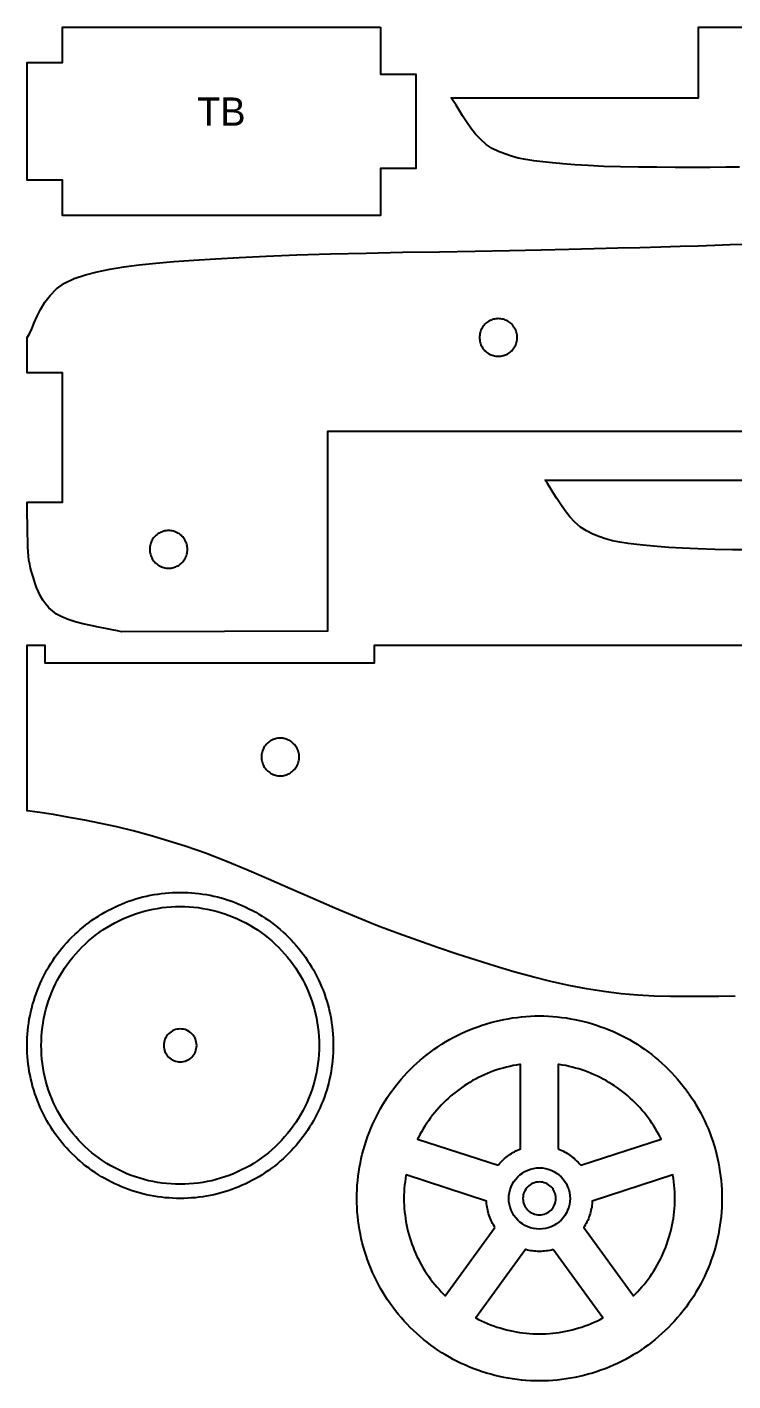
# Model space of a CAD drawing. Header units: metres. Extents: x 6 to 594, y 14 to 134.
# Drawn here: x 6 to 65.9, y 19 to 134 of the extents above; entities that cross this region are included whole.
import ezdxf
from ezdxf.enums import TextEntityAlignment as Align

# ---------------------------------------------------------------- set-up
doc = ezdxf.new("R2010")
doc.units = ezdxf.units.M
for name, color, linetype in [('CORTAR', 1, 'Continuous'), ('GRABAR', 5, 'Continuous'), ('GRABAR_RELLENO', 4, 'Continuous')]:
    doc.layers.add(name, color=color, linetype=linetype)

msp = doc.modelspace()

# ---------------------------------------------------------------- linework, layer by layer
at = {"layer": 'CORTAR'}
for points in [[(36, 134), (36, 130), (39, 130), (39, 122), (36, 122), (36, 118), (9, 118), (9, 121), (6, 121), (6, 131), (9, 131), (9, 134), (36, 134)], [(47.61, 107.74), (47.6, 107.84), (47.58, 107.95), (47.56, 108.05), (47.53, 108.15), (47.49, 108.25), (47.45, 108.34), (47.4, 108.44), (47.34, 108.52), (47.28, 108.61), (47.22, 108.69), (47.15, 108.77), (47.07, 108.84), (46.99, 108.9), (46.9, 108.97), (46.81, 109.02), (46.72, 109.07), (46.63, 109.11), (46.53, 109.15), (46.43, 109.18), (46.33, 109.2), (46.22, 109.22), (46.12, 109.23), (46.01, 109.24), (45.91, 109.23), (45.81, 109.22), (45.7, 109.2), (45.6, 109.18), (45.5, 109.15), (45.4, 109.11), (45.31, 109.07), (45.21, 109.02), (45.13, 108.97), (45.04, 108.9), (44.96, 108.84), (44.88, 108.77), (44.81, 108.69), (44.74, 108.61), (44.68, 108.52), (44.63, 108.44), (44.58, 108.34), (44.54, 108.25), (44.5, 108.15), (44.47, 108.05), (44.44, 107.95), (44.43, 107.84), (44.42, 107.74), (44.41, 107.64), (44.42, 107.53), (44.43, 107.43), (44.44, 107.32), (44.47, 107.22), (44.5, 107.12), (44.54, 107.02), (44.58, 106.93), (44.63, 106.84), (44.68, 106.75), (44.74, 106.66), (44.81, 106.58), (44.88, 106.5), (44.96, 106.43), (45.04, 106.37), (45.13, 106.3), (45.21, 106.25), (45.31, 106.2), (45.4, 106.16), (45.5, 106.12), (45.6, 106.09), (45.7, 106.07), (45.81, 106.05), (45.91, 106.04), (46.01, 106.04), (46.12, 106.04), (46.22, 106.05), (46.33, 106.07), (46.43, 106.09), (46.53, 106.12), (46.63, 106.16), (46.72, 106.2), (46.81, 106.25), (46.9, 106.3), (46.99, 106.37), (47.07, 106.43), (47.15, 106.5), (47.22, 106.58), (47.28, 106.66), (47.34, 106.75), (47.4, 106.84), (47.45, 106.93), (47.49, 107.02), (47.53, 107.12), (47.56, 107.22), (47.58, 107.32), (47.6, 107.43), (47.61, 107.53), (47.61, 107.64), (47.61, 107.74)], [(19.56, 90.05), (19.53, 90.15), (19.49, 90.25), (19.45, 90.34), (19.4, 90.44), (19.34, 90.52), (19.28, 90.61), (19.22, 90.69), (19.15, 90.77), (19.07, 90.84), (18.99, 90.9), (18.9, 90.97), (18.81, 91.02), (18.72, 91.07), (18.63, 91.11), (18.53, 91.15), (18.43, 91.18), (18.33, 91.2), (18.22, 91.22), (18.12, 91.23), (18.01, 91.24), (17.91, 91.23), (17.81, 91.22), (17.7, 91.2), (17.6, 91.18), (17.5, 91.15), (17.4, 91.11), (17.31, 91.07), (17.21, 91.02), (17.13, 90.97), (17.04, 90.9), (16.96, 90.84), (16.88, 90.77), (16.81, 90.69), (16.74, 90.61), (16.68, 90.52), (16.63, 90.44), (16.58, 90.34), (16.54, 90.25), (16.5, 90.15), (16.47, 90.05), (16.44, 89.95), (16.43, 89.84), (16.42, 89.74), (16.41, 89.64), (16.42, 89.53), (16.43, 89.43), (16.44, 89.32), (16.47, 89.22), (16.5, 89.12), (16.54, 89.02), (16.58, 88.93), (16.63, 88.84), (16.68, 88.75), (16.74, 88.66), (16.81, 88.58), (16.88, 88.5), (16.96, 88.43), (17.04, 88.37), (17.13, 88.3), (17.21, 88.25), (17.31, 88.2), (17.4, 88.16), (17.5, 88.12), (17.6, 88.09), (17.7, 88.07), (17.81, 88.05), (17.91, 88.04), (18.01, 88.04), (18.12, 88.04), (18.22, 88.05), (18.33, 88.07), (18.43, 88.09), (18.53, 88.12), (18.63, 88.16), (18.72, 88.2), (18.81, 88.25), (18.9, 88.3), (18.99, 88.37), (19.07, 88.43), (19.15, 88.5), (19.22, 88.58), (19.28, 88.66), (19.34, 88.75), (19.4, 88.84), (19.45, 88.93), (19.49, 89.02), (19.53, 89.12), (19.56, 89.22), (19.58, 89.32), (19.6, 89.43), (19.61, 89.53), (19.61, 89.64), (19.61, 89.74), (19.6, 89.84), (19.58, 89.95), (19.56, 90.05)], [(25.91, 71.79), (25.93, 71.69), (25.95, 71.59), (25.98, 71.49), (26.02, 71.39), (26.07, 71.29), (26.11, 71.2), (26.17, 71.11), (26.23, 71.03), (26.3, 70.95), (26.37, 70.87), (26.45, 70.8), (26.53, 70.73), (26.61, 70.67), (26.7, 70.61), (26.79, 70.57), (26.89, 70.52), (26.99, 70.48), (27.09, 70.45), (27.19, 70.43), (27.29, 70.41), (27.4, 70.4), (27.5, 70.4), (27.6, 70.4), (27.71, 70.41), (27.81, 70.43), (27.91, 70.45), (28.01, 70.48), (28.11, 70.52), (28.21, 70.57), (28.3, 70.61), (28.39, 70.67), (28.47, 70.73), (28.55, 70.8), (28.63, 70.87), (28.7, 70.95), (28.77, 71.03), (28.83, 71.11), (28.89, 71.2), (28.93, 71.29), (28.98, 71.39), (29.02, 71.49), (29.05, 71.59), (29.07, 71.69), (29.09, 71.79), (29.1, 71.9), (29.1, 72), (29.1, 72.1), (29.09, 72.21), (29.07, 72.31), (29.05, 72.41), (29.02, 72.51), (28.98, 72.61), (28.93, 72.71), (28.89, 72.8), (28.83, 72.89), (28.77, 72.97), (28.7, 73.05), (28.63, 73.13), (28.55, 73.2), (28.47, 73.27), (28.39, 73.33), (28.3, 73.39), (28.21, 73.43), (28.11, 73.48), (28.01, 73.52), (27.91, 73.55), (27.81, 73.57), (27.71, 73.59), (27.6, 73.6), (27.5, 73.6), (27.4, 73.6), (27.29, 73.59), (27.19, 73.57), (27.09, 73.55), (26.99, 73.52), (26.89, 73.48), (26.79, 73.43), (26.7, 73.39), (26.61, 73.33), (26.53, 73.27), (26.45, 73.2), (26.37, 73.13), (26.3, 73.05), (26.23, 72.97), (26.17, 72.89), (26.11, 72.8), (26.07, 72.71), (26.02, 72.61), (25.98, 72.51), (25.95, 72.41), (25.93, 72.31), (25.91, 72.21), (25.9, 72.1), (25.9, 72), (25.9, 71.9), (25.91, 71.79)], [(32, 47.18), (31.98, 46.86), (31.96, 46.54), (31.94, 46.23), (31.9, 45.91), (31.86, 45.59), (31.81, 45.28), (31.75, 44.96), (31.68, 44.65), (31.61, 44.34), (31.53, 44.03), (31.44, 43.73), (31.34, 43.42), (31.24, 43.12), (31.13, 42.82), (31.01, 42.53), (30.88, 42.23), (30.75, 41.94), (30.61, 41.66), (30.46, 41.37), (30.31, 41.09), (30.15, 40.82), (29.98, 40.55), (29.81, 40.28), (29.63, 40.01), (29.44, 39.76), (29.25, 39.5), (29.05, 39.25), (28.84, 39.01), (28.63, 38.77), (28.42, 38.54), (28.19, 38.31), (27.96, 38.08), (27.73, 37.87), (27.49, 37.66), (27.25, 37.45), (27, 37.25), (26.74, 37.06), (26.49, 36.87), (26.22, 36.69), (25.95, 36.52), (25.68, 36.35), (25.41, 36.19), (25.13, 36.04), (24.84, 35.89), (24.56, 35.75), (24.27, 35.62), (23.97, 35.49), (23.68, 35.37), (23.38, 35.26), (23.08, 35.16), (22.77, 35.06), (22.47, 34.97), (22.16, 34.89), (21.85, 34.82), (21.54, 34.75), (21.22, 34.69), (20.91, 34.64), (20.59, 34.6), (20.27, 34.56), (19.96, 34.54), (19.64, 34.52), (19.32, 34.5), (19, 34.5), (18.68, 34.5), (18.36, 34.52), (18.04, 34.54), (17.73, 34.56), (17.41, 34.6), (17.09, 34.64), (16.78, 34.69), (16.46, 34.75), (16.15, 34.82), (15.84, 34.89), (15.53, 34.97), (15.23, 35.06), (14.92, 35.16), (14.62, 35.26), (14.32, 35.37), (14.03, 35.49), (13.73, 35.62), (13.44, 35.75), (13.16, 35.89), (12.87, 36.04), (12.59, 36.19), (12.32, 36.35), (12.05, 36.52), (11.78, 36.69), (11.51, 36.87), (11.26, 37.06), (11, 37.25), (10.75, 37.45), (10.51, 37.66), (10.27, 37.87), (10.04, 38.08), (9.81, 38.31), (9.58, 38.54), (9.37, 38.77), (9.16, 39.01), (8.95, 39.25), (8.75, 39.5), (8.56, 39.76), (8.37, 40.01), (8.19, 40.28), (8.02, 40.55), (7.85, 40.82), (7.69, 41.09), (7.54, 41.37), (7.39, 41.66), (7.25, 41.94), (7.12, 42.23), (6.99, 42.53), (6.87, 42.82), (6.76, 43.12), (6.66, 43.42), (6.56, 43.73), (6.47, 44.03), (6.39, 44.34), (6.32, 44.65), (6.25, 44.96), (6.19, 45.28), (6.14, 45.59), (6.1, 45.91), (6.06, 46.23), (6.04, 46.54), (6.02, 46.86), (6, 47.18), (6, 47.5), (6, 47.82), (6.02, 48.14), (6.04, 48.46), (6.06, 48.77), (6.1, 49.09), (6.14, 49.41), (6.19, 49.72), (6.25, 50.04), (6.32, 50.35), (6.39, 50.66), (6.47, 50.97), (6.56, 51.27), (6.66, 51.58), (6.76, 51.88), (6.87, 52.18), (6.99, 52.47), (7.12, 52.77), (7.25, 53.06), (7.39, 53.34), (7.54, 53.63), (7.69, 53.91), (7.85, 54.18), (8.02, 54.45), (8.19, 54.72), (8.37, 54.99), (8.56, 55.24), (8.75, 55.5), (8.95, 55.75), (9.16, 55.99), (9.37, 56.23), (9.58, 56.46), (9.81, 56.69), (10.04, 56.92), (10.27, 57.13), (10.51, 57.34), (10.75, 57.55), (11, 57.75), (11.26, 57.94), (11.51, 58.13), (11.78, 58.31), (12.05, 58.48), (12.32, 58.65), (12.59, 58.81), (12.87, 58.96), (13.16, 59.11), (13.44, 59.25), (13.73, 59.38), (14.03, 59.51), (14.32, 59.63), (14.62, 59.74), (14.92, 59.84), (15.23, 59.94), (15.53, 60.03), (15.84, 60.11), (16.15, 60.18), (16.46, 60.25), (16.78, 60.31), (17.09, 60.36), (17.41, 60.4), (17.73, 60.44), (18.04, 60.46), (18.36, 60.48), (18.68, 60.5), (19, 60.5), (19.32, 60.5), (19.64, 60.48), (19.96, 60.46), (20.27, 60.44), (20.59, 60.4), (20.91, 60.36), (21.22, 60.31), (21.54, 60.25), (21.85, 60.18), (22.16, 60.11), (22.47, 60.03), (22.77, 59.94), (23.08, 59.84), (23.38, 59.74), (23.68, 59.63), (23.97, 59.51), (24.27, 59.38), (24.56, 59.25), (24.84, 59.11), (25.13, 58.96), (25.41, 58.81), (25.68, 58.65), (25.95, 58.48), (26.22, 58.31), (26.49, 58.13), (26.74, 57.94), (27, 57.75), (27.25, 57.55), (27.49, 57.34), (27.73, 57.13), (27.96, 56.92), (28.19, 56.69), (28.42, 56.46), (28.63, 56.23), (28.84, 55.99), (29.05, 55.75), (29.25, 55.5), (29.44, 55.24), (29.63, 54.99), (29.81, 54.72), (29.98, 54.45), (30.15, 54.18), (30.31, 53.91), (30.46, 53.63), (30.61, 53.34), (30.75, 53.06), (30.88, 52.77), (31.01, 52.47), (31.13, 52.18), (31.24, 51.88), (31.34, 51.58), (31.44, 51.27), (31.53, 50.97), (31.61, 50.66), (31.68, 50.35), (31.75, 50.04), (31.81, 49.72), (31.86, 49.41), (31.9, 49.09), (31.94, 48.77), (31.96, 48.46), (31.98, 48.14), (32, 47.82), (32, 47.5), (32, 47.18)], [(64.98, 33.74), (64.96, 33.36), (64.93, 32.98), (64.88, 32.6), (64.83, 32.23), (64.77, 31.85), (64.7, 31.48), (64.62, 31.1), (64.54, 30.73), (64.44, 30.37), (64.33, 30), (64.22, 29.64), (64.09, 29.28), (63.96, 28.92), (63.82, 28.57), (63.67, 28.22), (63.51, 27.87), (63.34, 27.53), (63.17, 27.19), (62.99, 26.86), (62.79, 26.53), (62.6, 26.21), (62.39, 25.89), (62.17, 25.57), (61.95, 25.27), (61.72, 24.96), (61.48, 24.67), (61.24, 24.38), (60.98, 24.09), (60.73, 23.81), (60.46, 23.54), (60.19, 23.27), (59.91, 23.02), (59.62, 22.76), (59.33, 22.52), (59.04, 22.28), (58.73, 22.05), (58.43, 21.83), (58.11, 21.61), (57.79, 21.4), (57.47, 21.21), (57.14, 21.01), (56.81, 20.83), (56.47, 20.66), (56.13, 20.49), (55.78, 20.33), (55.43, 20.18), (55.08, 20.04), (54.72, 19.91), (54.36, 19.78), (54, 19.67), (53.63, 19.56), (53.27, 19.46), (52.9, 19.38), (52.52, 19.3), (52.15, 19.23), (51.77, 19.17), (51.4, 19.12), (51.02, 19.07), (50.64, 19.04), (50.26, 19.02), (49.88, 19), (49.5, 19), (49.12, 19), (48.74, 19.02), (48.36, 19.04), (47.98, 19.07), (47.6, 19.12), (47.23, 19.17), (46.85, 19.23), (46.48, 19.3), (46.1, 19.38), (45.73, 19.46), (45.37, 19.56), (45, 19.67), (44.64, 19.78), (44.28, 19.91), (43.92, 20.04), (43.57, 20.18), (43.22, 20.33), (42.87, 20.49), (42.53, 20.66), (42.19, 20.83), (41.86, 21.01), (41.53, 21.21), (41.21, 21.4), (40.89, 21.61), (40.57, 21.83), (40.27, 22.05), (39.96, 22.28), (39.67, 22.52), (39.38, 22.76), (39.09, 23.02), (38.81, 23.27), (38.54, 23.54), (38.27, 23.81), (38.02, 24.09), (37.76, 24.38), (37.52, 24.67), (37.28, 24.96), (37.05, 25.27), (36.83, 25.57), (36.61, 25.89), (36.4, 26.21), (36.21, 26.53), (36.01, 26.86), (35.83, 27.19), (35.66, 27.53), (35.49, 27.87), (35.33, 28.22), (35.18, 28.57), (35.04, 28.92), (34.91, 29.28), (34.78, 29.64), (34.67, 30), (34.56, 30.37), (34.46, 30.73), (34.38, 31.1), (34.3, 31.48), (34.23, 31.85), (34.17, 32.23), (34.12, 32.6), (34.07, 32.98), (34.04, 33.36), (34.02, 33.74), (34, 34.12), (34, 34.5), (34, 34.88), (34.02, 35.26), (34.04, 35.64), (34.07, 36.02), (34.12, 36.4), (34.17, 36.77), (34.23, 37.15), (34.3, 37.52), (34.38, 37.9), (34.46, 38.27), (34.56, 38.63), (34.67, 39), (34.78, 39.36), (34.91, 39.72), (35.04, 40.08), (35.18, 40.43), (35.33, 40.78), (35.49, 41.13), (35.66, 41.47), (35.83, 41.81), (36.01, 42.14), (36.21, 42.47), (36.4, 42.79), (36.61, 43.11), (36.83, 43.43), (37.05, 43.73), (37.28, 44.04), (37.52, 44.33), (37.76, 44.62), (38.02, 44.91), (38.27, 45.19), (38.54, 45.46), (38.81, 45.73), (39.09, 45.98), (39.38, 46.24), (39.67, 46.48), (39.96, 46.72), (40.27, 46.95), (40.57, 47.17), (40.89, 47.39), (41.21, 47.6), (41.53, 47.79), (41.86, 47.99), (42.19, 48.17), (42.53, 48.34), (42.87, 48.51), (43.22, 48.67), (43.57, 48.82), (43.92, 48.96), (44.28, 49.09), (44.64, 49.22), (45, 49.33), (45.37, 49.44), (45.73, 49.54), (46.1, 49.62), (46.48, 49.7), (46.85, 49.77), (47.23, 49.83), (47.6, 49.88), (47.98, 49.93), (48.36, 49.96), (48.74, 49.98), (49.12, 50), (49.5, 50), (49.88, 50), (50.26, 49.98), (50.64, 49.96), (51.02, 49.93), (51.4, 49.88), (51.77, 49.83), (52.15, 49.77), (52.52, 49.7), (52.9, 49.62), (53.27, 49.54), (53.63, 49.44), (54, 49.33), (54.36, 49.22), (54.72, 49.09), (55.08, 48.96), (55.43, 48.82), (55.78, 48.67), (56.13, 48.51), (56.47, 48.34), (56.81, 48.17), (57.14, 47.99), (57.47, 47.79), (57.79, 47.6), (58.11, 47.39), (58.43, 47.17), (58.73, 46.95), (59.04, 46.72), (59.33, 46.48), (59.62, 46.24), (59.91, 45.98), (60.19, 45.73), (60.46, 45.46), (60.73, 45.19), (60.98, 44.91), (61.24, 44.62), (61.48, 44.33), (61.72, 44.04), (61.95, 43.73), (62.17, 43.43), (62.39, 43.11), (62.6, 42.79), (62.79, 42.47), (62.99, 42.14), (63.17, 41.81), (63.34, 41.47), (63.51, 41.13), (63.67, 40.78), (63.82, 40.43), (63.96, 40.08), (64.09, 39.72), (64.22, 39.36), (64.33, 39), (64.44, 38.63), (64.54, 38.27), (64.62, 37.9), (64.7, 37.52), (64.77, 37.15), (64.83, 36.77), (64.88, 36.4), (64.93, 36.02), (64.96, 35.64), (64.98, 35.26), (65, 34.88), (65, 34.5), (65, 34.12), (64.98, 33.74)], [(20.39, 47.64), (20.37, 47.77), (20.34, 47.91), (20.29, 48.04), (20.23, 48.16), (20.16, 48.28), (20.08, 48.39), (19.99, 48.49), (19.89, 48.58), (19.78, 48.66), (19.66, 48.73), (19.54, 48.79), (19.41, 48.84), (19.27, 48.87), (19.14, 48.89), (19, 48.9), (18.86, 48.89), (18.73, 48.87), (18.59, 48.84), (18.46, 48.79), (18.34, 48.73), (18.22, 48.66), (18.11, 48.58), (18.01, 48.49), (17.92, 48.39), (17.84, 48.28), (17.77, 48.16), (17.71, 48.04), (17.66, 47.91), (17.63, 47.77), (17.61, 47.64), (17.6, 47.5), (17.61, 47.36), (17.63, 47.23), (17.66, 47.09), (17.71, 46.96), (17.77, 46.84), (17.84, 46.72), (17.92, 46.61), (18.01, 46.51), (18.11, 46.42), (18.22, 46.34), (18.34, 46.27), (18.46, 46.21), (18.59, 46.16), (18.73, 46.13), (18.86, 46.11), (19, 46.1), (19.14, 46.11), (19.27, 46.13), (19.41, 46.16), (19.54, 46.21), (19.66, 46.27), (19.78, 46.34), (19.89, 46.42), (19.99, 46.51), (20.08, 46.61), (20.16, 46.72), (20.23, 46.84), (20.29, 46.96), (20.34, 47.09), (20.37, 47.23), (20.39, 47.36), (20.4, 47.5), (20.39, 47.64)], [(45.99, 37.32), (46.02, 37.35), (46.12, 37.47), (46.22, 37.58), (46.32, 37.68), (46.42, 37.78), (46.53, 37.88), (46.65, 37.98), (46.76, 38.07), (46.88, 38.16), (47, 38.24), (47.12, 38.32), (47.25, 38.4), (47.38, 38.47), (47.51, 38.54), (47.64, 38.6), (47.78, 38.66), (47.9, 38.71), (47.9, 45.89), (47.81, 45.88), (47.53, 45.83), (47.26, 45.78), (46.98, 45.72), (46.71, 45.66), (46.43, 45.58), (46.16, 45.5), (45.89, 45.42), (45.63, 45.33), (45.36, 45.23), (45.1, 45.12), (44.84, 45.01), (44.58, 44.9), (44.33, 44.77), (44.08, 44.64), (43.83, 44.51), (43.59, 44.36), (43.35, 44.22), (43.11, 44.06), (42.88, 43.9), (42.65, 43.74), (42.42, 43.57), (42.2, 43.39), (41.99, 43.21), (41.78, 43.02), (41.57, 42.83), (41.37, 42.63), (41.17, 42.43), (40.98, 42.22), (40.79, 42.01), (40.61, 41.8), (40.43, 41.58), (40.26, 41.35), (40.1, 41.12), (39.94, 40.89), (39.78, 40.65), (39.64, 40.41), (39.49, 40.17), (39.36, 39.92), (39.23, 39.67), (39.16, 39.54), (45.99, 37.32)], [(51.1, 38.71), (51.22, 38.66), (51.36, 38.6), (51.49, 38.54), (51.62, 38.47), (51.75, 38.4), (51.88, 38.32), (52, 38.24), (52.12, 38.16), (52.24, 38.07), (52.35, 37.98), (52.47, 37.88), (52.58, 37.78), (52.68, 37.68), (52.78, 37.58), (52.88, 37.47), (52.98, 37.35), (53.01, 37.32), (59.84, 39.54), (59.77, 39.67), (59.64, 39.92), (59.51, 40.17), (59.36, 40.41), (59.22, 40.65), (59.06, 40.89), (58.9, 41.12), (58.74, 41.35), (58.57, 41.58), (58.39, 41.8), (58.21, 42.01), (58.02, 42.22), (57.83, 42.43), (57.63, 42.63), (57.43, 42.83), (57.22, 43.02), (57.01, 43.21), (56.8, 43.39), (56.58, 43.57), (56.35, 43.74), (56.12, 43.9), (55.89, 44.06), (55.65, 44.22), (55.41, 44.36), (55.17, 44.51), (54.92, 44.64), (54.67, 44.77), (54.42, 44.9), (54.16, 45.01), (53.9, 45.12), (53.64, 45.23), (53.37, 45.33), (53.11, 45.42), (52.84, 45.5), (52.57, 45.58), (52.29, 45.66), (52.02, 45.72), (51.74, 45.78), (51.47, 45.83), (51.19, 45.88), (51.1, 45.89), (51.1, 38.71)], [(45.73, 32.04), (45.68, 32.12), (45.6, 32.25), (45.53, 32.38), (45.46, 32.51), (45.4, 32.64), (45.34, 32.78), (45.29, 32.91), (45.24, 33.05), (45.19, 33.19), (45.15, 33.34), (45.12, 33.48), (45.09, 33.62), (45.06, 33.77), (45.04, 33.91), (45.02, 34.06), (45.01, 34.21), (45.01, 34.28), (38.18, 36.5), (38.17, 36.47), (38.12, 36.19), (38.09, 35.91), (38.06, 35.63), (38.03, 35.35), (38.01, 35.06), (38, 34.78), (38, 34.5), (38, 34.22), (38.01, 33.94), (38.03, 33.65), (38.06, 33.37), (38.09, 33.09), (38.12, 32.81), (38.17, 32.53), (38.22, 32.26), (38.28, 31.98), (38.34, 31.71), (38.42, 31.43), (38.5, 31.16), (38.58, 30.89), (38.67, 30.63), (38.77, 30.36), (38.88, 30.1), (38.99, 29.84), (39.1, 29.58), (39.23, 29.33), (39.36, 29.08), (39.49, 28.83), (39.64, 28.59), (39.78, 28.35), (39.94, 28.11), (40.1, 27.88), (40.26, 27.65), (40.43, 27.42), (40.61, 27.2), (40.79, 26.99), (40.98, 26.78), (41.17, 26.57), (41.37, 26.37), (41.51, 26.23), (45.73, 32.04)], [(50.89, 34.64), (50.87, 34.77), (50.84, 34.91), (50.79, 35.04), (50.73, 35.16), (50.66, 35.28), (50.58, 35.39), (50.49, 35.49), (50.39, 35.58), (50.28, 35.66), (50.16, 35.73), (50.04, 35.79), (49.91, 35.84), (49.77, 35.87), (49.64, 35.89), (49.5, 35.9), (49.36, 35.89), (49.23, 35.87), (49.09, 35.84), (48.96, 35.79), (48.84, 35.73), (48.72, 35.66), (48.61, 35.58), (48.51, 35.49), (48.42, 35.39), (48.34, 35.28), (48.27, 35.16), (48.21, 35.04), (48.16, 34.91), (48.13, 34.77), (48.11, 34.64), (48.1, 34.5), (48.11, 34.36), (48.13, 34.23), (48.16, 34.09), (48.21, 33.96), (48.27, 33.84), (48.34, 33.72), (48.42, 33.61), (48.51, 33.51), (48.61, 33.42), (48.72, 33.34), (48.84, 33.27), (48.96, 33.21), (49.09, 33.16), (49.23, 33.13), (49.36, 33.11), (49.5, 33.1), (49.64, 33.11), (49.77, 33.13), (49.91, 33.16), (50.04, 33.21), (50.16, 33.27), (50.28, 33.34), (50.39, 33.42), (50.49, 33.51), (50.58, 33.61), (50.66, 33.72), (50.73, 33.84), (50.79, 33.96), (50.84, 34.09), (50.87, 34.23), (50.89, 34.36), (50.9, 34.5), (50.89, 34.64)], [(61, 34.5), (61, 34.78), (60.99, 35.06), (60.97, 35.35), (60.94, 35.63), (60.91, 35.91), (60.88, 36.19), (60.83, 36.47), (60.82, 36.5), (53.99, 34.28), (53.99, 34.21), (53.98, 34.06), (53.96, 33.91), (53.94, 33.77), (53.91, 33.62), (53.88, 33.48), (53.85, 33.34), (53.81, 33.19), (53.76, 33.05), (53.71, 32.91), (53.66, 32.78), (53.6, 32.64), (53.54, 32.51), (53.47, 32.38), (53.4, 32.25), (53.32, 32.12), (53.27, 32.04), (57.49, 26.23), (57.63, 26.37), (57.83, 26.57), (58.02, 26.78), (58.21, 26.99), (58.39, 27.2), (58.57, 27.42), (58.74, 27.65), (58.9, 27.88), (59.06, 28.11), (59.22, 28.35), (59.36, 28.59), (59.51, 28.83), (59.64, 29.08), (59.77, 29.33), (59.9, 29.58), (60.01, 29.84), (60.12, 30.1), (60.23, 30.36), (60.33, 30.63), (60.42, 30.89), (60.5, 31.16), (60.58, 31.43), (60.66, 31.71), (60.72, 31.98), (60.78, 32.26), (60.83, 32.53), (60.88, 32.81), (60.91, 33.09), (60.94, 33.37), (60.97, 33.65), (60.99, 33.94), (61, 34.22), (61, 34.5)], [(50.68, 30.16), (50.66, 30.15), (50.52, 30.12), (50.38, 30.09), (50.23, 30.06), (50.09, 30.04), (49.94, 30.02), (49.79, 30.01), (49.65, 30), (49.5, 30), (49.35, 30), (49.21, 30.01), (49.06, 30.02), (48.91, 30.04), (48.77, 30.06), (48.62, 30.09), (48.48, 30.12), (48.34, 30.15), (48.32, 30.16), (44.1, 24.35), (44.33, 24.23), (44.58, 24.1), (44.84, 23.99), (45.1, 23.88), (45.36, 23.77), (45.63, 23.67), (45.89, 23.58), (46.16, 23.5), (46.43, 23.42), (46.71, 23.34), (46.98, 23.28), (47.26, 23.22), (47.53, 23.17), (47.81, 23.12), (48.09, 23.09), (48.37, 23.06), (48.65, 23.03), (48.94, 23.01), (49.22, 23), (49.5, 23), (49.78, 23), (50.06, 23.01), (50.35, 23.03), (50.63, 23.06), (50.91, 23.09), (51.19, 23.12), (51.47, 23.17), (51.74, 23.22), (52.02, 23.28), (52.29, 23.34), (52.57, 23.42), (52.84, 23.5), (53.11, 23.58), (53.37, 23.67), (53.64, 23.77), (53.9, 23.88), (54.16, 23.99), (54.42, 24.1), (54.67, 24.23), (54.9, 24.35), (50.68, 30.16)]]:
    msp.add_lwpolyline(points, close=True, dxfattribs=at)
for points in [[(66.5, 122.1), (65.33, 122.09), (64, 122.08), (62.56, 122.08), (61.03, 122.08), (59.47, 122.09), (57.91, 122.1), (56.39, 122.13), (54.96, 122.17), (53.65, 122.23), (52.5, 122.3), (51.5, 122.38), (50.6, 122.46), (49.78, 122.54), (49.03, 122.63), (48.34, 122.74), (47.71, 122.87), (47.12, 123.03), (46.56, 123.22), (46.03, 123.44), (45.5, 123.7), (44.99, 124.03), (44.52, 124.44), (44.08, 124.91), (43.68, 125.42), (43.31, 125.94), (42.98, 126.45), (42.68, 126.93), (42.42, 127.37), (42.19, 127.73), (42, 128), (63, 128), (63, 134), (76.04, 134)], [(68.01, 99.64), (31.51, 99.64), (31.51, 82.68), (14.01, 82.64), (13.67, 82.72), (13.21, 82.81), (12.66, 82.91), (12.05, 83.03), (11.4, 83.17), (10.73, 83.32), (10.09, 83.49), (9.48, 83.68), (8.95, 83.9), (8.51, 84.14), (8.16, 84.4), (7.85, 84.68), (7.58, 84.99), (7.35, 85.32), (7.15, 85.67), (6.97, 86.03), (6.81, 86.41), (6.67, 86.81), (6.54, 87.22), (6.41, 87.64), (6.3, 88.03), (6.22, 88.38), (6.16, 88.71), (6.11, 89.05), (6.08, 89.42), (6.06, 89.84), (6.05, 90.35), (6.04, 90.97), (6.03, 91.72), (6.01, 92.64), (6, 93.64), (9.01, 93.64), (9.01, 104.64), (6, 104.64), (6.01, 105.44), (6.01, 106.7), (6.01, 107.64), (6.21, 107.95), (6.4, 108.37), (6.6, 108.87), (6.85, 109.43), (7.14, 110.02), (7.5, 110.63), (7.95, 111.21), (7.95, 111.21), (8.51, 111.76), (9.19, 112.24), (10.01, 112.64), (10.95, 112.95), (11.95, 113.22), (13.04, 113.45), (14.22, 113.64), (15.51, 113.8), (16.93, 113.95), (18.47, 114.08), (20.16, 114.2), (22, 114.31), (24.01, 114.44), (26.3, 114.55), (28.91, 114.65), (31.76, 114.73), (34.78, 114.8), (37.89, 114.87), (41.01, 114.92), (44.05, 114.97), (46.96, 115.03), (49.64, 115.08), (52.01, 115.14), (54.15, 115.19), (56.16, 115.24), (58.04, 115.29), (59.81, 115.34), (61.45, 115.38), (62.98, 115.42), (64.4, 115.47), (65.71, 115.52), (66.91, 115.57)], [(67.47, 89.59), (65.91, 89.6), (64.39, 89.63), (62.96, 89.67), (61.65, 89.73), (60.5, 89.8), (59.5, 89.88), (58.6, 89.96), (57.78, 90.04), (57.03, 90.13), (56.34, 90.24), (55.71, 90.37), (55.12, 90.53), (54.56, 90.72), (54.03, 90.94), (53.5, 91.2), (52.99, 91.53), (52.52, 91.94), (52.08, 92.41), (51.68, 92.92), (51.31, 93.44), (50.98, 93.95), (50.68, 94.43), (50.42, 94.87), (50.19, 95.23), (50, 95.5), (71, 95.5)], [(66.11, 51.68), (64.73, 51.66), (63.36, 51.64), (62, 51.64), (60.62, 51.65), (59.24, 51.69), (57.85, 51.77), (56.43, 51.89), (54.98, 52.07), (53.5, 52.3), (51.99, 52.59), (50.46, 52.93), (48.91, 53.32), (47.34, 53.76), (45.75, 54.22), (44.14, 54.73), (42.51, 55.26), (40.86, 55.82), (39.19, 56.4), (37.5, 57), (35.76, 57.65), (33.96, 58.38), (32.12, 59.16), (30.25, 59.97), (28.38, 60.8), (26.51, 61.62), (24.67, 62.41), (22.88, 63.15), (21.15, 63.82), (19.5, 64.4), (17.94, 64.89), (16.44, 65.33), (15.01, 65.72), (13.61, 66.06), (12.25, 66.36), (10.91, 66.63), (9.57, 66.87), (8.24, 67.1), (6.88, 67.3), (6, 67.43), (6, 81.5), (7.5, 81.5), (7.5, 80), (35.5, 80), (35.5, 81.5), (115.5, 81.5)]]:
    msp.add_lwpolyline(points, dxfattribs=at)
at = {"layer": 'GRABAR'}
msp.add_lwpolyline([(52.1, 34.5), (52.09, 34.25), (52.05, 33.99), (51.99, 33.75), (51.9, 33.51), (51.79, 33.27), (51.66, 33.06), (51.51, 32.85), (51.34, 32.66), (51.15, 32.49), (50.94, 32.34), (50.73, 32.21), (50.49, 32.1), (50.25, 32.01), (50.01, 31.95), (49.75, 31.91), (49.5, 31.9), (49.25, 31.91), (48.99, 31.95), (48.75, 32.01), (48.51, 32.1), (48.27, 32.21), (48.06, 32.34), (47.85, 32.49), (47.66, 32.66), (47.49, 32.85), (47.34, 33.06), (47.21, 33.27), (47.1, 33.51), (47.01, 33.75), (46.95, 33.99), (46.91, 34.25), (46.9, 34.5), (46.91, 34.75), (46.95, 35.01), (47.01, 35.25), (47.1, 35.49), (47.21, 35.73), (47.34, 35.94), (47.49, 36.15), (47.66, 36.34), (47.85, 36.51), (48.06, 36.66), (48.27, 36.79), (48.51, 36.9), (48.75, 36.99), (48.99, 37.05), (49.25, 37.09), (49.5, 37.1), (49.75, 37.09), (50.01, 37.05), (50.25, 36.99), (50.49, 36.9), (50.73, 36.79), (50.94, 36.66), (51.15, 36.51), (51.34, 36.34), (51.51, 36.15), (51.66, 35.94), (51.79, 35.73), (51.9, 35.49), (51.99, 35.25), (52.05, 35.01), (52.09, 34.75), (52.1, 34.5)], close=True, dxfattribs=at)
at = {"layer": 'GRABAR_RELLENO'}
msp.add_lwpolyline([(30.8, 47.5), (30.79, 47.11), (30.77, 46.73), (30.74, 46.34), (30.7, 45.96), (30.64, 45.58), (30.57, 45.2), (30.49, 44.82), (30.4, 44.45), (30.29, 44.07), (30.17, 43.71), (30.04, 43.34), (29.9, 42.98), (29.75, 42.63), (29.58, 42.28), (29.41, 41.94), (29.22, 41.6), (29.02, 41.27), (28.81, 40.94), (28.59, 40.63), (28.36, 40.32), (28.12, 40.01), (27.87, 39.72), (27.61, 39.43), (27.34, 39.16), (27.07, 38.89), (26.78, 38.63), (26.49, 38.38), (26.18, 38.14), (25.87, 37.91), (25.56, 37.69), (25.23, 37.48), (24.9, 37.28), (24.56, 37.09), (24.22, 36.92), (23.87, 36.75), (23.52, 36.6), (23.16, 36.46), (22.79, 36.33), (22.43, 36.21), (22.05, 36.1), (21.68, 36.01), (21.3, 35.93), (20.92, 35.86), (20.54, 35.8), (20.16, 35.76), (19.77, 35.73), (19.39, 35.71), (19, 35.7), (18.61, 35.71), (18.23, 35.73), (17.84, 35.76), (17.46, 35.8), (17.08, 35.86), (16.7, 35.93), (16.32, 36.01), (15.95, 36.1), (15.57, 36.21), (15.21, 36.33), (14.84, 36.46), (14.48, 36.6), (14.13, 36.75), (13.78, 36.92), (13.44, 37.09), (13.1, 37.28), (12.77, 37.48), (12.44, 37.69), (12.13, 37.91), (11.82, 38.14), (11.51, 38.38), (11.22, 38.63), (10.93, 38.89), (10.66, 39.16), (10.39, 39.43), (10.13, 39.72), (9.88, 40.01), (9.64, 40.32), (9.41, 40.63), (9.19, 40.94), (8.98, 41.27), (8.78, 41.6), (8.59, 41.94), (8.42, 42.28), (8.25, 42.63), (8.1, 42.98), (7.96, 43.34), (7.83, 43.71), (7.71, 44.07), (7.6, 44.45), (7.51, 44.82), (7.43, 45.2), (7.36, 45.58), (7.3, 45.96), (7.26, 46.34), (7.23, 46.73), (7.21, 47.11), (7.2, 47.5), (7.21, 47.89), (7.23, 48.27), (7.26, 48.66), (7.3, 49.04), (7.36, 49.42), (7.43, 49.8), (7.51, 50.18), (7.6, 50.55), (7.71, 50.93), (7.83, 51.29), (7.96, 51.66), (8.1, 52.02), (8.25, 52.37), (8.42, 52.72), (8.59, 53.06), (8.78, 53.4), (8.98, 53.73), (9.19, 54.06), (9.41, 54.37), (9.64, 54.68), (9.88, 54.99), (10.13, 55.28), (10.39, 55.57), (10.66, 55.84), (10.93, 56.11), (11.22, 56.37), (11.51, 56.62), (11.82, 56.86), (12.13, 57.09), (12.44, 57.31), (12.77, 57.52), (13.1, 57.72), (13.44, 57.91), (13.78, 58.08), (14.13, 58.25), (14.48, 58.4), (14.84, 58.54), (15.21, 58.67), (15.57, 58.79), (15.95, 58.9), (16.32, 58.99), (16.7, 59.07), (17.08, 59.14), (17.46, 59.2), (17.84, 59.24), (18.23, 59.27), (18.61, 59.29), (19, 59.3), (19.39, 59.29), (19.77, 59.27), (20.16, 59.24), (20.54, 59.2), (20.92, 59.14), (21.3, 59.07), (21.68, 58.99), (22.05, 58.9), (22.43, 58.79), (22.79, 58.67), (23.16, 58.54), (23.52, 58.4), (23.87, 58.25), (24.22, 58.08), (24.56, 57.91), (24.9, 57.72), (25.23, 57.52), (25.56, 57.31), (25.87, 57.09), (26.18, 56.86), (26.49, 56.62), (26.78, 56.37), (27.07, 56.11), (27.34, 55.84), (27.61, 55.57), (27.87, 55.28), (28.12, 54.99), (28.36, 54.68), (28.59, 54.37), (28.81, 54.06), (29.02, 53.73), (29.22, 53.4), (29.41, 53.06), (29.58, 52.72), (29.75, 52.37), (29.9, 52.02), (30.04, 51.66), (30.17, 51.29), (30.29, 50.93), (30.4, 50.55), (30.49, 50.18), (30.57, 49.8), (30.64, 49.42), (30.7, 49.04), (30.74, 48.66), (30.77, 48.27), (30.79, 47.89), (30.8, 47.5)], close=True, dxfattribs=at)

# ---------------------------------------------------------------- texts
at = {"layer": 'GRABAR'}
msp.add_text('TB', height=2.4, dxfattribs=at).set_placement((22.5, 124.9), align=Align.BOTTOM_CENTER)

doc.saveas('drawing.dxf')
